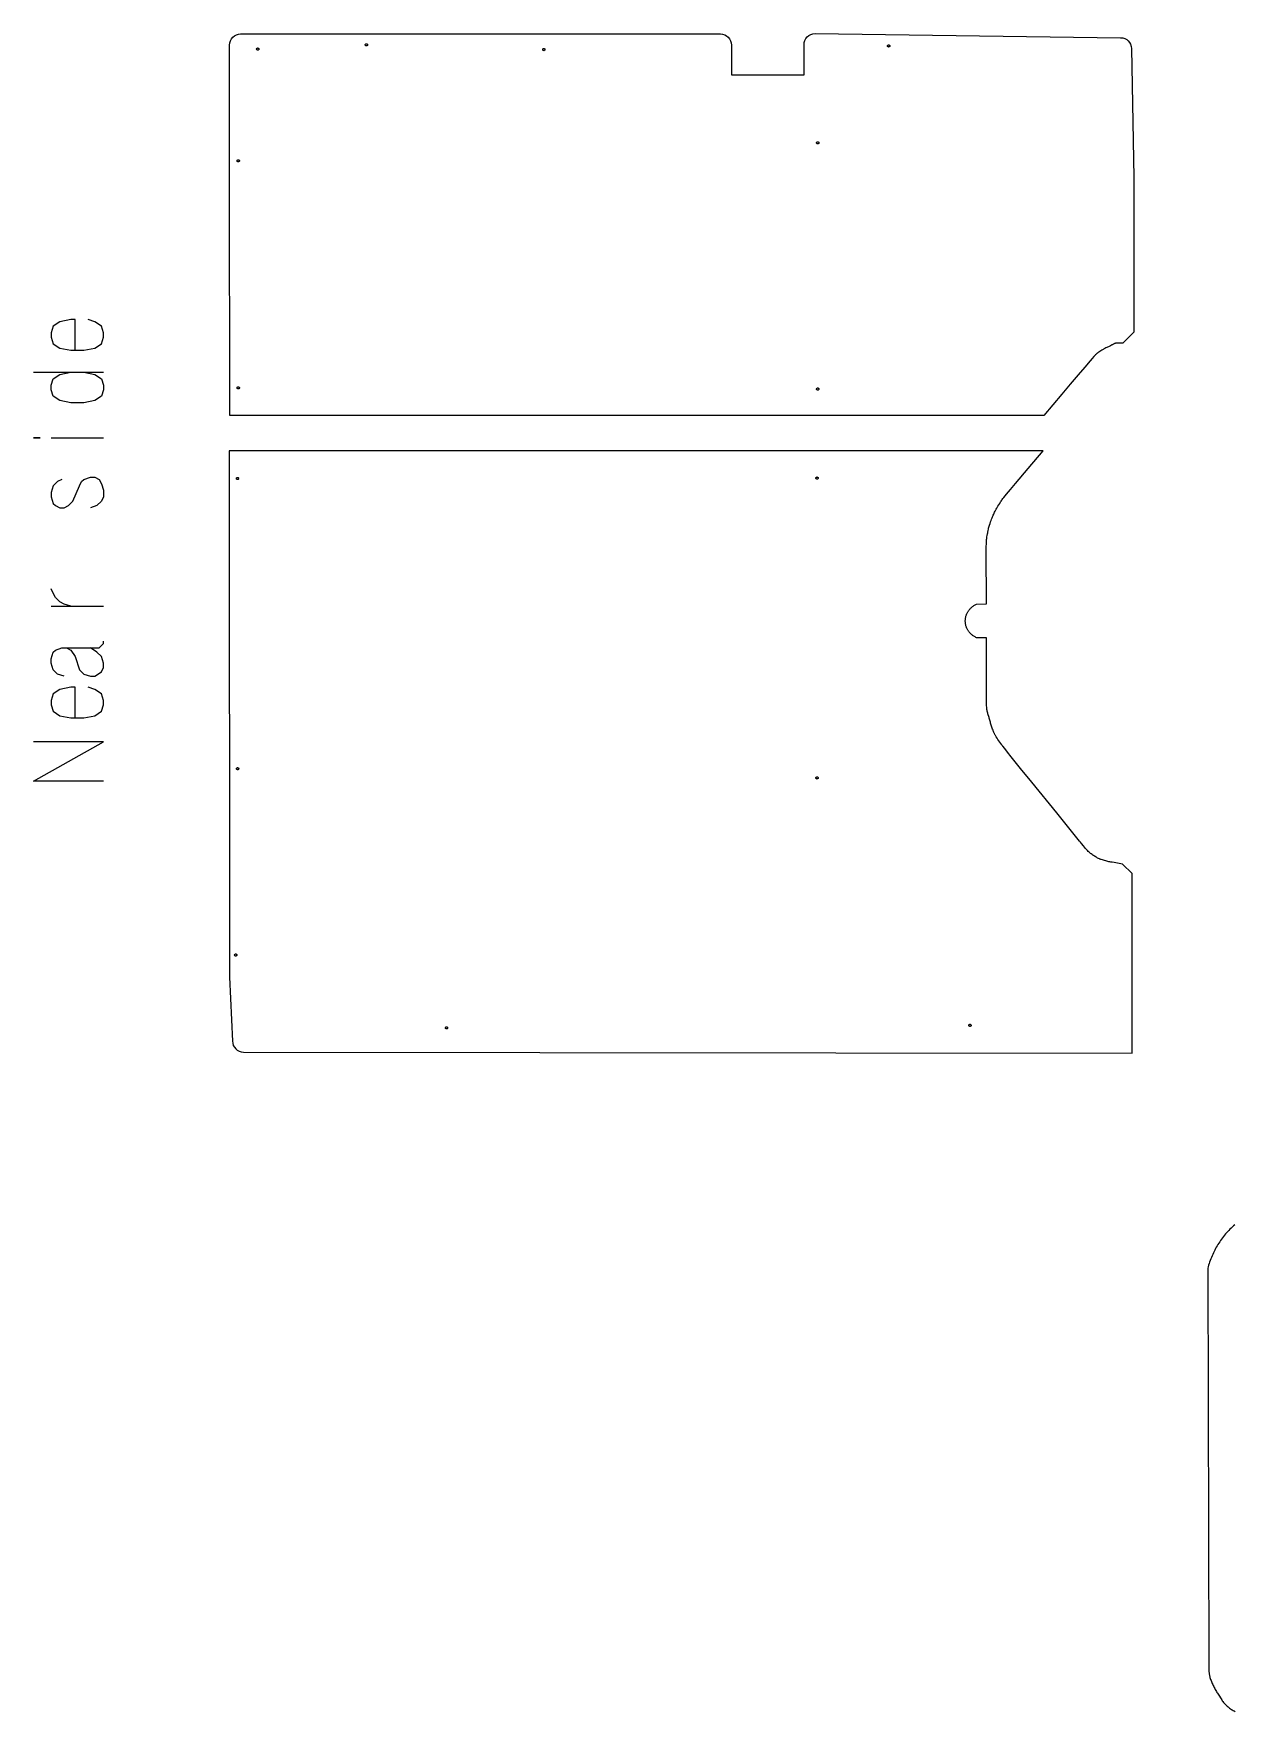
# Model space of a CAD drawing. Extents: x 643 to 7709, y -1308 to 5488.
# Drawn here: x 983 to 3162, y -1194 to 1850 of the extents above; entities that cross this region are included whole.
import ezdxf

# ---------------------------------------------------------------- set-up
doc = ezdxf.new("R2010")
doc.units = 0
doc.layers.add('Default Layer', color=1, linetype='CONTINUOUS')
doc.layers.add('Default_Layer', color=1, linetype='CONTINUOUS')

msp = doc.modelspace()

# ---------------------------------------------------------------- linework, layer by layer
at = {"layer": 'Default Layer'}
msp.add_lwpolyline([(3162.8, -310.9), (3160.5, -312.8), (3158.3, -314.9), (3156.1, -316.9), (3154, -319), (3151.9, -321.1), (3149.9, -323.3), (3147.9, -325.5), (3146, -327.7), (3144.1, -330), (3142.3, -332.2), (3140.5, -334.6), (3138.7, -336.9), (3137, -339.3), (3135.4, -341.7), (3133.7, -344.2), (3132.2, -346.6), (3130.7, -349.2), (3129.2, -351.7), (3127.8, -354.3), (3126.4, -356.8), (3125.1, -359.5), (3123.8, -362.1), (3122.6, -364.8), (3121.4, -367.5), (3120.3, -370.2), (3119.2, -372.9), (3118.1, -375.7), (3117.1, -378.5), (3116.2, -381.3), (3115.3, -384.1), (3114.4, -387), (3113.6, -389.9), (3113.6, -389.9), (3115.8, -1111.8), (3115.7, -1112.9), (3115.6, -1113.9), (3115.6, -1115), (3115.6, -1116), (3115.6, -1117.1), (3115.6, -1118.1), (3115.6, -1119.1), (3115.7, -1120.2), (3115.8, -1121.2), (3115.9, -1122.2), (3116, -1123.2), (3116.1, -1124.2), (3116.2, -1125.2), (3116.4, -1126.2), (3116.6, -1127.2), (3116.8, -1128.2), (3117, -1129.1), (3117.2, -1130.1), (3117.5, -1131.1), (3117.7, -1132), (3118.3, -1133.9), (3118.9, -1135.8), (3119.6, -1137.7), (3120.3, -1139.6), (3121, -1141.4), (3121.8, -1143.3), (3122.7, -1145.1), (3123.5, -1146.9), (3124.4, -1148.7), (3125.4, -1150.5), (3126.4, -1152.2), (3127.3, -1154), (3128.4, -1155.7), (3129.4, -1157.5), (3130.4, -1159.2), (3131.5, -1160.9), (3133.7, -1164.4), (3138, -1171.2), (3139, -1172.8), (3140.1, -1174.3), (3141.3, -1175.8), (3142.4, -1177.3), (3143.7, -1178.7), (3144.9, -1180.1), (3146.3, -1181.5), (3147.6, -1182.8), (3149, -1184.1), (3150.4, -1185.4), (3151.9, -1186.6), (3153.4, -1187.8), (3155, -1188.9), (3156.5, -1190), (3158.1, -1191), (3159.8, -1192), (3161.4, -1192.9), (3163.1, -1193.8)], dxfattribs=at)
at = {"layer": 'Default_Layer'}
for points in [[(1339.2, 1157.2), (1338.9, 1591), (1338.9, 1829.1, -0.414214), (1358.9, 1849.1), (2229.5, 1849.1, -0.414214), (2249.5, 1829.1), (2249.5, 1774.8), (2381.2, 1774.8), (2381.2, 1829.9, -0.414756), (2401.2, 1849.9), (2955.5, 1842.4, -0.408335), (2975.4, 1822.7), (2979.8, 1588.7), (2979.8, 1308.5), (2959.5, 1288.2), (2957.8, 1288.2), (2956, 1288.3), (2952.4, 1288.5), (2950.6, 1288.5), (2949.8, 1288.5), (2949, 1288.5), (2948.3, 1288.5), (2947.6, 1288.4), (2947, 1288.3), (2946.5, 1288.2), (2946, 1288.1), (2945.5, 1287.9), (2945, 1287.7), (2944.5, 1287.5), (2944.1, 1287.3), (2943.6, 1287.1), (2942.7, 1286.6), (2940.9, 1285.5), (2939.9, 1285), (2939, 1284.5), (2937, 1283.5), (2934.9, 1282.5), (2930.7, 1280.5), (2928.7, 1279.5), (2926.7, 1278.5), (2924.7, 1277.5), (2923.8, 1276.9), (2922.9, 1276.4), (2921.2, 1275.4), (2919.5, 1274.3), (2917.7, 1273.2), (2916, 1272), (2914.4, 1270.9), (2913.6, 1270.3), (2912.7, 1269.6), (2911.9, 1269), (2911.2, 1268.4), (2910.4, 1267.7), (2909.6, 1267), (2909.3, 1266.7), (2908.7, 1266), (2906.8, 1263.9), (2903.9, 1260.6), (2900.3, 1256.3), (2890.6, 1245), (2878.5, 1230.8), (2864.3, 1214.1), (2848.9, 1195.9), (2816.1, 1157.2), (1339.2, 1157.2)], [(2814.9, 1093.1), (1338, 1093.1), (1338.4, 138), (1344, 22.2, 0.413909), (1364, 2.2), (2976.6, 0.5), (2976.6, 326), (2959.2, 343.4), (2953.1, 344.4), (2950, 344.8), (2947, 345.4), (2943.7, 345.9), (2940, 346.5), (2938.1, 346.9), (2936.2, 347.3), (2934.3, 347.7), (2932.5, 348.1), (2930.6, 348.5), (2928.7, 349.1), (2926.6, 349.6), (2924.5, 350.2), (2922.5, 350.8), (2920.5, 351.5), (2919.6, 351.8), (2918.7, 352.1), (2917.8, 352.5), (2917, 352.8), (2915.4, 353.5), (2913.9, 354.3), (2912.4, 355.1), (2910.9, 355.9), (2909.4, 356.8), (2907.9, 357.7), (2906.5, 358.6), (2905.1, 359.6), (2903.7, 360.6), (2902.3, 361.7), (2900.9, 362.8), (2899.5, 364), (2898.2, 365.2), (2896.9, 366.4), (2895.6, 367.7), (2894.3, 368.9), (2893.7, 369.6), (2893, 370.4), (2892.2, 371.2), (2891.4, 372.1), (2889.8, 374.1), (2888, 376.2), (2884.4, 380.7), (2882.6, 382.9), (2880.8, 385), (2861.5, 409), (2839.6, 436), (2794.3, 491.8), (2773.9, 517), (2757.1, 537.9), (2750.4, 546.2), (2745.2, 552.7), (2741.6, 557.2), (2740.4, 558.7), (2739.8, 559.5), (2738.1, 561.9), (2736.4, 564.3), (2734.6, 566.9), (2732.9, 569.4), (2731.3, 571.9), (2729.9, 574.2), (2729.2, 575.3), (2728.6, 576.4), (2728, 577.4), (2727.5, 578.3), (2727, 579.3), (2726.6, 580.2), (2726.1, 581.1), (2725.7, 582.1), (2724.9, 584), (2724.1, 586), (2723.3, 587.9), (2722.6, 589.8), (2721.9, 591.7), (2721.3, 593.5), (2720.7, 595.3), (2720.2, 597), (2719.7, 598.8), (2719.2, 600.6), (2718.2, 604.2), (2717.7, 606), (2717.2, 607.8), (2716.8, 609.4), (2716.3, 611), (2715.3, 614.1), (2714.9, 615.7), (2714.4, 617.2), (2714, 618.8), (2713.8, 619.6), (2713.7, 620.4), (2713.4, 622.1), (2713.1, 624), (2712.9, 626), (2712.6, 628.1), (2712.4, 630.2), (2712.2, 632.4), (2712.1, 634.5), (2712, 636.6), (2711.9, 638.4), (2711.9, 641.6), (2711.9, 651.7), (2711.9, 665.8), (2711.9, 682.7), (2711.9, 719.9), (2712, 738), (2712, 754), (2694, 754), (2692.8, 754.6), (2691.6, 755.3), (2690.4, 755.9), (2689.3, 756.6), (2688.2, 757.3), (2687.1, 758.1), (2686.1, 758.9), (2685.1, 759.7), (2684.2, 760.5), (2683.3, 761.4), (2682.5, 762.2), (2681.7, 763.1), (2680.9, 764.1), (2680.1, 765), (2679.5, 766), (2678.8, 766.9), (2678.2, 767.9), (2677.6, 769), (2677.1, 770), (2676.6, 771), (2676.1, 772.1), (2675.7, 773.2), (2675.3, 774.2), (2675, 775.3), (2674.7, 776.4), (2674.4, 777.5), (2674.2, 778.6), (2674, 779.8), (2673.9, 780.9), (2673.8, 782), (2673.7, 783.1), (2673.7, 784.3), (2673.7, 785.4), (2673.8, 786.5), (2673.9, 787.6), (2674, 788.8), (2674.2, 789.9), (2674.4, 791), (2674.7, 792.1), (2675, 793.2), (2675.3, 794.3), (2675.7, 795.4), (2676.1, 796.5), (2676.6, 797.5), (2677.1, 798.6), (2677.6, 799.6), (2678.2, 800.6), (2678.8, 801.6), (2679.5, 802.6), (2680.2, 803.6), (2680.9, 804.6), (2681.7, 805.5), (2682.5, 806.4), (2683.3, 807.3), (2684.2, 808.2), (2685.2, 809), (2686.1, 809.8), (2687.1, 810.6), (2688.2, 811.4), (2689.3, 812.1), (2690.4, 812.8), (2691.6, 813.5), (2692.8, 814.2), (2694, 814.8), (2711.9, 815.2), (2711.9, 847), (2711.8, 881.4), (2711.8, 897.1), (2711.8, 910.4), (2711.8, 920.1), (2711.9, 923.4), (2711.9, 925.4), (2711.9, 926.8), (2712, 928.1), (2712.2, 929.6), (2712.3, 931), (2712.5, 932.4), (2712.7, 933.9), (2712.9, 935.3), (2713.1, 936.7), (2713.6, 939.5), (2714, 942.1), (2714.5, 944.5), (2714.9, 946.7), (2715, 947.6), (2715.2, 948.6), (2715.7, 950.6), (2716.1, 952.5), (2716.6, 954.3), (2717.2, 956.1), (2717.7, 957.9), (2718.7, 961.1), (2719.7, 964), (2720.6, 966.7), (2721.4, 969.2), (2721.9, 970.5), (2722.3, 971.6), (2722.9, 973), (2723.6, 974.6), (2724.4, 976.3), (2725.3, 978.2), (2726.2, 980.1), (2727, 981.9), (2727.9, 983.5), (2728.6, 984.9), (2729.3, 986.2), (2730, 987.4), (2730.7, 988.7), (2731.5, 989.9), (2733, 992.4), (2734.5, 994.8), (2736.1, 997.5), (2737.8, 1000.4), (2738.8, 1001.9), (2739.8, 1003.4), (2740.7, 1004.8), (2741.7, 1006.2), (2742.4, 1007), (2743.7, 1008.6), (2748.4, 1014.3), (2755.6, 1022.8), (2764.8, 1033.7), (2787.9, 1061.1), (2814.9, 1093.1)]]:
    msp.add_lwpolyline(points, format="xyb", close=True, dxfattribs=at)
for points in [[(1587.1, 1827.4), (1586.9, 1827.4), (1586.7, 1827.5), (1586.5, 1827.5), (1586.3, 1827.6), (1586.1, 1827.7), (1586, 1827.8), (1585.8, 1827.9), (1585.7, 1828), (1585.5, 1828.1), (1585.4, 1828.3), (1585.3, 1828.5), (1585.2, 1828.6), (1585.2, 1828.8), (1585.1, 1829), (1585.1, 1829.2), (1585.1, 1829.4), (1585.1, 1829.6), (1585.1, 1829.8), (1585.2, 1830), (1585.2, 1830.2), (1585.3, 1830.4), (1585.4, 1830.5), (1585.5, 1830.7), (1585.7, 1830.8), (1585.8, 1831), (1586, 1831.1), (1586.1, 1831.2), (1586.3, 1831.3), (1586.5, 1831.3), (1586.7, 1831.4), (1586.9, 1831.4), (1587.1, 1831.4), (1587.3, 1831.4), (1587.5, 1831.4), (1587.7, 1831.3), (1587.9, 1831.3), (1588, 1831.2), (1588.2, 1831.1), (1588.4, 1831), (1588.5, 1830.8), (1588.6, 1830.7), (1588.8, 1830.5), (1588.9, 1830.4), (1588.9, 1830.2), (1589, 1830), (1589.1, 1829.8), (1589.1, 1829.6), (1589.1, 1829.4), (1589.1, 1829.2), (1589.1, 1829), (1589, 1828.8), (1588.9, 1828.6), (1588.9, 1828.5), (1588.8, 1828.3), (1588.6, 1828.1), (1588.5, 1828), (1588.4, 1827.9), (1588.2, 1827.8), (1588, 1827.7), (1587.9, 1827.6), (1587.7, 1827.5), (1587.5, 1827.5), (1587.3, 1827.4), (1587.1, 1827.4)], [(2534.6, 1825.4), (2534.4, 1825.4), (2534.2, 1825.5), (2534, 1825.5), (2533.9, 1825.6), (2533.7, 1825.7), (2533.5, 1825.8), (2533.4, 1825.9), (2533.2, 1826), (2533.1, 1826.1), (2533, 1826.3), (2532.9, 1826.5), (2532.8, 1826.6), (2532.7, 1826.8), (2532.7, 1827), (2532.6, 1827.2), (2532.6, 1827.4), (2532.6, 1827.6), (2532.7, 1827.8), (2532.7, 1828), (2532.8, 1828.2), (2532.9, 1828.4), (2533, 1828.5), (2533.1, 1828.7), (2533.2, 1828.8), (2533.4, 1829), (2533.5, 1829.1), (2533.7, 1829.2), (2533.9, 1829.3), (2534, 1829.3), (2534.2, 1829.4), (2534.4, 1829.4), (2534.6, 1829.4), (2534.8, 1829.4), (2535, 1829.4), (2535.2, 1829.3), (2535.4, 1829.3), (2535.6, 1829.2), (2535.8, 1829.1), (2535.9, 1829), (2536, 1828.8), (2536.2, 1828.7), (2536.3, 1828.5), (2536.4, 1828.4), (2536.5, 1828.2), (2536.5, 1828), (2536.6, 1827.8), (2536.6, 1827.6), (2536.6, 1827.4), (2536.6, 1827.2), (2536.6, 1827), (2536.5, 1826.8), (2536.5, 1826.6), (2536.4, 1826.5), (2536.3, 1826.3), (2536.2, 1826.1), (2536, 1826), (2535.9, 1825.9), (2535.8, 1825.8), (2535.6, 1825.7), (2535.4, 1825.6), (2535.2, 1825.5), (2535, 1825.5), (2534.8, 1825.4), (2534.6, 1825.4)], [(1389.9, 1819.7), (1389.7, 1819.7), (1389.5, 1819.8), (1389.3, 1819.8), (1389.1, 1819.9), (1388.9, 1820), (1388.8, 1820.1), (1388.6, 1820.2), (1388.5, 1820.3), (1388.3, 1820.4), (1388.2, 1820.6), (1388.1, 1820.8), (1388, 1820.9), (1388, 1821.1), (1387.9, 1821.3), (1387.9, 1821.5), (1387.9, 1821.7), (1387.9, 1821.9), (1387.9, 1822.1), (1388, 1822.3), (1388, 1822.5), (1388.1, 1822.7), (1388.2, 1822.8), (1388.3, 1823), (1388.5, 1823.1), (1388.6, 1823.3), (1388.8, 1823.4), (1388.9, 1823.5), (1389.1, 1823.6), (1389.3, 1823.6), (1389.5, 1823.7), (1389.7, 1823.7), (1389.9, 1823.7), (1390.1, 1823.7), (1390.3, 1823.7), (1390.5, 1823.6), (1390.7, 1823.6), (1390.8, 1823.5), (1391, 1823.4), (1391.2, 1823.3), (1391.3, 1823.1), (1391.4, 1823), (1391.6, 1822.8), (1391.7, 1822.7), (1391.7, 1822.5), (1391.8, 1822.3), (1391.9, 1822.1), (1391.9, 1821.9), (1391.9, 1821.7), (1391.9, 1821.5), (1391.9, 1821.3), (1391.8, 1821.1), (1391.7, 1820.9), (1391.7, 1820.8), (1391.6, 1820.6), (1391.4, 1820.4), (1391.3, 1820.3), (1391.2, 1820.2), (1391, 1820.1), (1390.8, 1820), (1390.7, 1819.9), (1390.5, 1819.8), (1390.3, 1819.8), (1390.1, 1819.7), (1389.9, 1819.7)], [(1908.9, 1818.8), (1908.7, 1818.8), (1908.5, 1818.9), (1908.3, 1818.9), (1908.1, 1819), (1907.9, 1819.1), (1907.8, 1819.2), (1907.6, 1819.3), (1907.5, 1819.4), (1907.3, 1819.5), (1907.2, 1819.7), (1907.1, 1819.9), (1907, 1820), (1907, 1820.2), (1906.9, 1820.4), (1906.9, 1820.6), (1906.9, 1820.8), (1906.9, 1821), (1906.9, 1821.2), (1907, 1821.4), (1907, 1821.6), (1907.1, 1821.8), (1907.2, 1821.9), (1907.3, 1822.1), (1907.5, 1822.2), (1907.6, 1822.4), (1907.8, 1822.5), (1907.9, 1822.6), (1908.1, 1822.7), (1908.3, 1822.7), (1908.5, 1822.8), (1908.7, 1822.8), (1908.9, 1822.8), (1909.1, 1822.8), (1909.3, 1822.8), (1909.5, 1822.7), (1909.7, 1822.7), (1909.8, 1822.6), (1910, 1822.5), (1910.2, 1822.4), (1910.3, 1822.2), (1910.4, 1822.1), (1910.6, 1821.9), (1910.7, 1821.8), (1910.7, 1821.6), (1910.8, 1821.4), (1910.9, 1821.2), (1910.9, 1821), (1910.9, 1820.8), (1910.9, 1820.6), (1910.9, 1820.4), (1910.8, 1820.2), (1910.7, 1820), (1910.7, 1819.9), (1910.6, 1819.7), (1910.4, 1819.5), (1910.3, 1819.4), (1910.2, 1819.3), (1910, 1819.2), (1909.8, 1819.1), (1909.7, 1819), (1909.5, 1818.9), (1909.3, 1818.9), (1909.1, 1818.8), (1908.9, 1818.8)], [(2405.9, 1649.6), (2405.7, 1649.6), (2405.5, 1649.7), (2405.3, 1649.7), (2405.2, 1649.8), (2405, 1649.9), (2404.8, 1650), (2404.7, 1650.1), (2404.5, 1650.2), (2404.4, 1650.3), (2404.3, 1650.5), (2404.2, 1650.7), (2404.1, 1650.8), (2404, 1651), (2404, 1651.2), (2404, 1651.4), (2403.9, 1651.6), (2404, 1651.8), (2404, 1652), (2404, 1652.2), (2404.1, 1652.4), (2404.2, 1652.6), (2404.3, 1652.7), (2404.4, 1652.9), (2404.5, 1653), (2404.7, 1653.2), (2404.8, 1653.3), (2405, 1653.4), (2405.2, 1653.5), (2405.3, 1653.5), (2405.5, 1653.6), (2405.7, 1653.6), (2405.9, 1653.6), (2406.1, 1653.6), (2406.3, 1653.6), (2406.5, 1653.5), (2406.7, 1653.5), (2406.9, 1653.4), (2407.1, 1653.3), (2407.2, 1653.2), (2407.4, 1653), (2407.5, 1652.9), (2407.6, 1652.7), (2407.7, 1652.6), (2407.8, 1652.4), (2407.9, 1652.2), (2407.9, 1652), (2407.9, 1651.8), (2407.9, 1651.6), (2407.9, 1651.4), (2407.9, 1651.2), (2407.9, 1651), (2407.8, 1650.8), (2407.7, 1650.7), (2407.6, 1650.5), (2407.5, 1650.3), (2407.4, 1650.2), (2407.2, 1650.1), (2407.1, 1650), (2406.9, 1649.9), (2406.7, 1649.8), (2406.5, 1649.7), (2406.3, 1649.7), (2406.1, 1649.6), (2405.9, 1649.6)], [(1354.5, 1617), (1354.3, 1617), (1354.1, 1617.1), (1353.9, 1617.1), (1353.7, 1617.2), (1353.5, 1617.3), (1353.4, 1617.4), (1353.2, 1617.5), (1353.1, 1617.6), (1352.9, 1617.7), (1352.8, 1617.9), (1352.7, 1618.1), (1352.6, 1618.2), (1352.6, 1618.4), (1352.5, 1618.6), (1352.5, 1618.8), (1352.5, 1619), (1352.5, 1619.2), (1352.5, 1619.4), (1352.6, 1619.6), (1352.6, 1619.8), (1352.7, 1620), (1352.8, 1620.1), (1352.9, 1620.3), (1353.1, 1620.4), (1353.2, 1620.6), (1353.4, 1620.7), (1353.5, 1620.8), (1353.7, 1620.9), (1353.9, 1620.9), (1354.1, 1621), (1354.3, 1621), (1354.5, 1621), (1354.7, 1621), (1354.9, 1621), (1355.1, 1620.9), (1355.3, 1620.9), (1355.4, 1620.8), (1355.6, 1620.7), (1355.8, 1620.6), (1355.9, 1620.4), (1356, 1620.3), (1356.2, 1620.1), (1356.3, 1620), (1356.3, 1619.8), (1356.4, 1619.6), (1356.5, 1619.4), (1356.5, 1619.2), (1356.5, 1619), (1356.5, 1618.8), (1356.5, 1618.6), (1356.4, 1618.4), (1356.3, 1618.2), (1356.3, 1618.1), (1356.2, 1617.9), (1356, 1617.7), (1355.9, 1617.6), (1355.8, 1617.5), (1355.6, 1617.4), (1355.4, 1617.3), (1355.3, 1617.2), (1355.1, 1617.1), (1354.9, 1617.1), (1354.7, 1617), (1354.5, 1617)], [(1074.4, 1180.1), (1050.6, 1180.1), (1030.7, 1184), (1018.8, 1192), (1014.8, 1203.9), (1014.8, 1211.8), (1018.8, 1223.7), (1030.7, 1231.7), (1050.6, 1235.6), (1074.4, 1235.6), (1094.2, 1231.7), (1106.1, 1223.7), (1110.1, 1211.8), (1110.1, 1203.9), (1106.1, 1192), (1094.2, 1184), (1074.4, 1180.1)], [(1354.5, 1205.2), (1354.3, 1205.2), (1354.1, 1205.2), (1353.9, 1205.2), (1353.7, 1205.3), (1353.5, 1205.4), (1353.4, 1205.5), (1353.2, 1205.6), (1353.1, 1205.7), (1352.9, 1205.9), (1352.8, 1206), (1352.7, 1206.2), (1352.6, 1206.4), (1352.6, 1206.6), (1352.5, 1206.8), (1352.5, 1207), (1352.5, 1207.2), (1352.5, 1207.4), (1352.5, 1207.6), (1352.6, 1207.8), (1352.6, 1207.9), (1352.7, 1208.1), (1352.8, 1208.3), (1352.9, 1208.4), (1353.1, 1208.6), (1353.2, 1208.7), (1353.4, 1208.8), (1353.5, 1208.9), (1353.7, 1209), (1353.9, 1209.1), (1354.1, 1209.1), (1354.3, 1209.1), (1354.5, 1209.2), (1354.7, 1209.1), (1354.9, 1209.1), (1355.1, 1209.1), (1355.3, 1209), (1355.4, 1208.9), (1355.6, 1208.8), (1355.8, 1208.7), (1355.9, 1208.6), (1356, 1208.4), (1356.2, 1208.3), (1356.3, 1208.1), (1356.3, 1207.9), (1356.4, 1207.8), (1356.5, 1207.6), (1356.5, 1207.4), (1356.5, 1207.2), (1356.5, 1207), (1356.5, 1206.8), (1356.4, 1206.6), (1356.3, 1206.4), (1356.3, 1206.2), (1356.2, 1206), (1356, 1205.9), (1355.9, 1205.7), (1355.8, 1205.6), (1355.6, 1205.5), (1355.4, 1205.4), (1355.3, 1205.3), (1355.1, 1205.2), (1354.9, 1205.2), (1354.7, 1205.2), (1354.5, 1205.2)], [(2405.9, 1203.1), (2405.7, 1203.1), (2405.5, 1203.1), (2405.3, 1203.2), (2405.2, 1203.2), (2405, 1203.3), (2404.8, 1203.4), (2404.7, 1203.5), (2404.5, 1203.7), (2404.4, 1203.8), (2404.3, 1203.9), (2404.2, 1204.1), (2404.1, 1204.3), (2404, 1204.5), (2404, 1204.7), (2404, 1204.9), (2403.9, 1205.1), (2404, 1205.3), (2404, 1205.5), (2404, 1205.7), (2404.1, 1205.8), (2404.2, 1206), (2404.3, 1206.2), (2404.4, 1206.3), (2404.5, 1206.5), (2404.7, 1206.6), (2404.8, 1206.7), (2405, 1206.8), (2405.2, 1206.9), (2405.3, 1207), (2405.5, 1207), (2405.7, 1207.1), (2405.9, 1207.1), (2406.1, 1207.1), (2406.3, 1207), (2406.5, 1207), (2406.7, 1206.9), (2406.9, 1206.8), (2407.1, 1206.7), (2407.2, 1206.6), (2407.4, 1206.5), (2407.5, 1206.3), (2407.6, 1206.2), (2407.7, 1206), (2407.8, 1205.8), (2407.9, 1205.7), (2407.9, 1205.5), (2407.9, 1205.3), (2407.9, 1205.1), (2407.9, 1204.9), (2407.9, 1204.7), (2407.9, 1204.5), (2407.8, 1204.3), (2407.7, 1204.1), (2407.6, 1203.9), (2407.5, 1203.8), (2407.4, 1203.7), (2407.2, 1203.5), (2407.1, 1203.4), (2406.9, 1203.3), (2406.7, 1203.2), (2406.5, 1203.2), (2406.3, 1203.1), (2406.1, 1203.1), (2405.9, 1203.1)], [(995, 1116.6), (983.1, 1116.6), (995, 1116.6)], [(1353.3, 1040.8), (1353.1, 1040.8), (1352.9, 1040.8), (1352.7, 1040.9), (1352.5, 1040.9), (1352.3, 1041), (1352.2, 1041.1), (1352, 1041.2), (1351.9, 1041.4), (1351.7, 1041.5), (1351.6, 1041.6), (1351.5, 1041.8), (1351.4, 1042), (1351.4, 1042.2), (1351.3, 1042.4), (1351.3, 1042.6), (1351.3, 1042.8), (1351.3, 1043), (1351.3, 1043.2), (1351.4, 1043.4), (1351.4, 1043.5), (1351.5, 1043.7), (1351.6, 1043.9), (1351.7, 1044), (1351.9, 1044.2), (1352, 1044.3), (1352.2, 1044.4), (1352.3, 1044.5), (1352.5, 1044.6), (1352.7, 1044.7), (1352.9, 1044.7), (1353.1, 1044.8), (1353.3, 1044.8), (1353.5, 1044.8), (1353.7, 1044.7), (1353.9, 1044.7), (1354.1, 1044.6), (1354.2, 1044.5), (1354.4, 1044.4), (1354.6, 1044.3), (1354.7, 1044.2), (1354.8, 1044), (1354.9, 1043.9), (1355, 1043.7), (1355.1, 1043.5), (1355.2, 1043.4), (1355.2, 1043.2), (1355.3, 1043), (1355.3, 1042.8), (1355.3, 1042.6), (1355.2, 1042.4), (1355.2, 1042.2), (1355.1, 1042), (1355, 1041.8), (1354.9, 1041.6), (1354.8, 1041.5), (1354.7, 1041.4), (1354.6, 1041.2), (1354.4, 1041.1), (1354.2, 1041), (1354.1, 1040.9), (1353.9, 1040.9), (1353.7, 1040.8), (1353.5, 1040.8), (1353.3, 1040.8)], [(2404.7, 1041.5), (2404.5, 1041.5), (2404.3, 1041.5), (2404.1, 1041.6), (2404, 1041.6), (2403.8, 1041.7), (2403.6, 1041.8), (2403.5, 1041.9), (2403.3, 1042.1), (2403.2, 1042.2), (2403.1, 1042.4), (2403, 1042.5), (2402.9, 1042.7), (2402.8, 1042.9), (2402.8, 1043.1), (2402.7, 1043.3), (2402.7, 1043.5), (2402.7, 1043.7), (2402.8, 1043.9), (2402.8, 1044.1), (2402.9, 1044.3), (2403, 1044.4), (2403.1, 1044.6), (2403.2, 1044.7), (2403.3, 1044.9), (2403.5, 1045), (2403.6, 1045.1), (2403.8, 1045.2), (2404, 1045.3), (2404.1, 1045.4), (2404.3, 1045.4), (2404.5, 1045.5), (2404.7, 1045.5), (2404.9, 1045.5), (2405.1, 1045.4), (2405.3, 1045.4), (2405.5, 1045.3), (2405.7, 1045.2), (2405.8, 1045.1), (2406, 1045), (2406.1, 1044.9), (2406.3, 1044.7), (2406.4, 1044.6), (2406.5, 1044.4), (2406.6, 1044.3), (2406.6, 1044.1), (2406.7, 1043.9), (2406.7, 1043.7), (2406.7, 1043.5), (2406.7, 1043.3), (2406.7, 1043.1), (2406.6, 1042.9), (2406.6, 1042.7), (2406.5, 1042.5), (2406.4, 1042.4), (2406.3, 1042.2), (2406.1, 1042.1), (2406, 1041.9), (2405.8, 1041.8), (2405.7, 1041.7), (2405.5, 1041.6), (2405.3, 1041.6), (2405.1, 1041.5), (2404.9, 1041.5), (2404.7, 1041.5)], [(1353.3, 514.3), (1353.1, 514.3), (1352.9, 514.4), (1352.7, 514.4), (1352.5, 514.5), (1352.3, 514.6), (1352.2, 514.7), (1352, 514.8), (1351.9, 514.9), (1351.7, 515.1), (1351.6, 515.2), (1351.5, 515.4), (1351.4, 515.6), (1351.4, 515.7), (1351.3, 515.9), (1351.3, 516.1), (1351.3, 516.3), (1351.3, 516.5), (1351.3, 516.7), (1351.4, 516.9), (1351.4, 517.1), (1351.5, 517.3), (1351.6, 517.5), (1351.7, 517.6), (1351.9, 517.8), (1352, 517.9), (1352.2, 518), (1352.3, 518.1), (1352.5, 518.2), (1352.7, 518.2), (1352.9, 518.3), (1353.1, 518.3), (1353.3, 518.3), (1353.5, 518.3), (1353.7, 518.3), (1353.9, 518.2), (1354.1, 518.2), (1354.2, 518.1), (1354.4, 518), (1354.6, 517.9), (1354.7, 517.8), (1354.8, 517.6), (1354.9, 517.5), (1355, 517.3), (1355.1, 517.1), (1355.2, 516.9), (1355.2, 516.7), (1355.3, 516.5), (1355.3, 516.3), (1355.3, 516.1), (1355.2, 515.9), (1355.2, 515.7), (1355.1, 515.6), (1355, 515.4), (1354.9, 515.2), (1354.8, 515.1), (1354.7, 514.9), (1354.6, 514.8), (1354.4, 514.7), (1354.2, 514.6), (1354.1, 514.5), (1353.9, 514.4), (1353.7, 514.4), (1353.5, 514.3), (1353.3, 514.3)], [(2404.7, 497.6), (2404.5, 497.7), (2404.3, 497.7), (2404.1, 497.7), (2404, 497.8), (2403.8, 497.9), (2403.6, 498), (2403.5, 498.1), (2403.3, 498.2), (2403.2, 498.4), (2403.1, 498.5), (2403, 498.7), (2402.9, 498.9), (2402.8, 499.1), (2402.8, 499.2), (2402.7, 499.4), (2402.7, 499.6), (2402.7, 499.9), (2402.8, 500.1), (2402.8, 500.2), (2402.9, 500.4), (2403, 500.6), (2403.1, 500.8), (2403.2, 500.9), (2403.3, 501.1), (2403.5, 501.2), (2403.6, 501.3), (2403.8, 501.4), (2404, 501.5), (2404.1, 501.6), (2404.3, 501.6), (2404.5, 501.6), (2404.7, 501.6), (2404.9, 501.6), (2405.1, 501.6), (2405.3, 501.6), (2405.5, 501.5), (2405.7, 501.4), (2405.8, 501.3), (2406, 501.2), (2406.1, 501.1), (2406.3, 500.9), (2406.4, 500.8), (2406.5, 500.6), (2406.6, 500.4), (2406.6, 500.2), (2406.7, 500.1), (2406.7, 499.9), (2406.7, 499.6), (2406.7, 499.4), (2406.7, 499.2), (2406.6, 499.1), (2406.6, 498.9), (2406.5, 498.7), (2406.4, 498.5), (2406.3, 498.4), (2406.1, 498.2), (2406, 498.1), (2405.8, 498), (2405.7, 497.9), (2405.5, 497.8), (2405.3, 497.7), (2405.1, 497.7), (2404.9, 497.7), (2404.7, 497.6)], [(1350, 176.4), (1349.8, 176.4), (1349.6, 176.4), (1349.4, 176.5), (1349.2, 176.5), (1349, 176.6), (1348.9, 176.7), (1348.7, 176.8), (1348.6, 177), (1348.4, 177.1), (1348.3, 177.3), (1348.2, 177.4), (1348.1, 177.6), (1348.1, 177.8), (1348, 178), (1348, 178.2), (1348, 178.4), (1348, 178.6), (1348, 178.8), (1348.1, 179), (1348.1, 179.2), (1348.2, 179.3), (1348.3, 179.5), (1348.4, 179.6), (1348.6, 179.8), (1348.7, 179.9), (1348.9, 180), (1349, 180.1), (1349.2, 180.2), (1349.4, 180.3), (1349.6, 180.3), (1349.8, 180.4), (1350, 180.4), (1350.2, 180.4), (1350.4, 180.3), (1350.6, 180.3), (1350.8, 180.2), (1350.9, 180.1), (1351.1, 180), (1351.3, 179.9), (1351.4, 179.8), (1351.5, 179.6), (1351.6, 179.5), (1351.7, 179.3), (1351.8, 179.2), (1351.9, 179), (1351.9, 178.8), (1352, 178.6), (1352, 178.4), (1352, 178.2), (1351.9, 178), (1351.9, 177.8), (1351.8, 177.6), (1351.7, 177.4), (1351.6, 177.3), (1351.5, 177.1), (1351.4, 177), (1351.3, 176.8), (1351.1, 176.7), (1350.9, 176.6), (1350.8, 176.5), (1350.6, 176.5), (1350.4, 176.4), (1350.2, 176.4), (1350, 176.4)], [(1732.5, 44.2), (1732.3, 44.2), (1732.1, 44.2), (1731.9, 44.3), (1731.8, 44.3), (1731.6, 44.4), (1731.4, 44.5), (1731.3, 44.6), (1731.1, 44.8), (1731, 44.9), (1730.9, 45.1), (1730.8, 45.2), (1730.7, 45.4), (1730.6, 45.6), (1730.6, 45.8), (1730.5, 46), (1730.5, 46.2), (1730.5, 46.4), (1730.6, 46.6), (1730.6, 46.8), (1730.7, 47), (1730.8, 47.1), (1730.9, 47.3), (1731, 47.4), (1731.1, 47.6), (1731.3, 47.7), (1731.4, 47.8), (1731.6, 47.9), (1731.8, 48), (1731.9, 48.1), (1732.1, 48.1), (1732.3, 48.2), (1732.5, 48.2), (1732.7, 48.2), (1732.9, 48.1), (1733.1, 48.1), (1733.3, 48), (1733.5, 47.9), (1733.7, 47.8), (1733.8, 47.7), (1733.9, 47.6), (1734.1, 47.4), (1734.2, 47.3), (1734.3, 47.1), (1734.4, 47), (1734.4, 46.8), (1734.5, 46.6), (1734.5, 46.4), (1734.5, 46.2), (1734.5, 46), (1734.5, 45.8), (1734.4, 45.6), (1734.4, 45.4), (1734.3, 45.2), (1734.2, 45.1), (1734.1, 44.9), (1733.9, 44.8), (1733.8, 44.6), (1733.7, 44.5), (1733.5, 44.4), (1733.3, 44.3), (1733.1, 44.3), (1732.9, 44.2), (1732.7, 44.2), (1732.5, 44.2)], [(2682.2, 48.7), (2682, 48.8), (2681.8, 48.8), (2681.6, 48.8), (2681.4, 48.9), (2681.2, 49), (2681.1, 49.1), (2680.9, 49.2), (2680.8, 49.3), (2680.7, 49.5), (2680.5, 49.6), (2680.4, 49.8), (2680.4, 50), (2680.3, 50.2), (2680.2, 50.3), (2680.2, 50.5), (2680.2, 50.7), (2680.2, 50.9), (2680.2, 51.1), (2680.3, 51.3), (2680.4, 51.5), (2680.4, 51.7), (2680.5, 51.9), (2680.7, 52), (2680.8, 52.2), (2680.9, 52.3), (2681.1, 52.4), (2681.2, 52.5), (2681.4, 52.6), (2681.6, 52.7), (2681.8, 52.7), (2682, 52.7), (2682.2, 52.7), (2682.4, 52.7), (2682.6, 52.7), (2682.8, 52.7), (2683, 52.6), (2683.1, 52.5), (2683.3, 52.4), (2683.5, 52.3), (2683.6, 52.2), (2683.7, 52), (2683.9, 51.9), (2684, 51.7), (2684, 51.5), (2684.1, 51.3), (2684.2, 51.1), (2684.2, 50.9), (2684.2, 50.7), (2684.2, 50.5), (2684.2, 50.3), (2684.1, 50.2), (2684, 50), (2684, 49.8), (2683.9, 49.6), (2683.7, 49.5), (2683.6, 49.3), (2683.5, 49.2), (2683.3, 49.1), (2683.1, 49), (2683, 48.9), (2682.8, 48.8), (2682.6, 48.8), (2682.4, 48.8), (2682.2, 48.7)]]:
    msp.add_lwpolyline(points, close=True, dxfattribs=at)
for points in [[(1058.5, 1275.3), (1058.5, 1330.9), (1050.6, 1330.9), (1030.7, 1326.9), (1018.8, 1319), (1014.8, 1307.1), (1014.8, 1299.1), (1018.8, 1287.2), (1030.7, 1279.3), (1050.6, 1275.3), (1074.4, 1275.3), (1094.2, 1279.3), (1106.1, 1287.2), (1110.1, 1299.1), (1110.1, 1307.1), (1106.1, 1319), (1094.2, 1326.9), (1082.3, 1330.9)], [(983.1, 1235.6), (1110.1, 1235.6)], [(1014.8, 1116.6), (1110.1, 1116.6)], [(1034.7, 1041.2), (1026.7, 1037.2), (1018.8, 1029.2), (1014.8, 1017.3), (1014.8, 1009.4), (1018.8, 997.5), (1022.8, 993.5), (1030.7, 989.6), (1038.7, 989.6), (1046.6, 993.5), (1054.5, 1001.5), (1066.4, 1029.2), (1070.4, 1037.2), (1074.4, 1041.2), (1086.3, 1045.1), (1094.2, 1045.1), (1102.2, 1041.2), (1106.1, 1033.2), (1110.1, 1021.3), (1110.1, 1009.4), (1106.1, 1001.5), (1098.2, 993.5), (1086.3, 989.6)], [(1050.6, 811), (1038.7, 814.9), (1030.7, 818.9), (1022.8, 826.8), (1018.8, 834.8), (1014.8, 842.7)], [(1014.8, 811), (1110.1, 811)], [(1038.7, 684), (1026.7, 687.9), (1018.8, 695.9), (1014.8, 707.8), (1014.8, 715.7), (1018.8, 727.6), (1022.8, 731.6), (1034.7, 735.6), (1042.6, 735.6), (1050.6, 731.6), (1058.5, 719.7), (1066.4, 695.9), (1074.4, 687.9), (1086.3, 684), (1094.2, 684), (1106.1, 691.9), (1110.1, 699.8), (1110.1, 707.8), (1106.1, 719.7), (1098.2, 727.6), (1086.3, 735.6)], [(1042.6, 735.6), (1102.2, 735.6), (1110.1, 743.5), (1110.1, 747.5)], [(1058.5, 608.6), (1058.5, 664.1), (1050.6, 664.1), (1030.7, 660.2), (1018.8, 652.2), (1014.8, 640.3), (1014.8, 632.4), (1018.8, 620.5), (1030.7, 612.5), (1050.6, 608.6), (1074.4, 608.6), (1094.2, 612.5), (1106.1, 620.5), (1110.1, 632.4), (1110.1, 640.3), (1106.1, 652.2), (1094.2, 660.2), (1082.3, 664.1)], [(1110.1, 493.5), (983.1, 493.5), (1110.1, 564.9), (983.1, 564.9)]]:
    msp.add_lwpolyline(points, dxfattribs=at)

doc.saveas('drawing.dxf')
